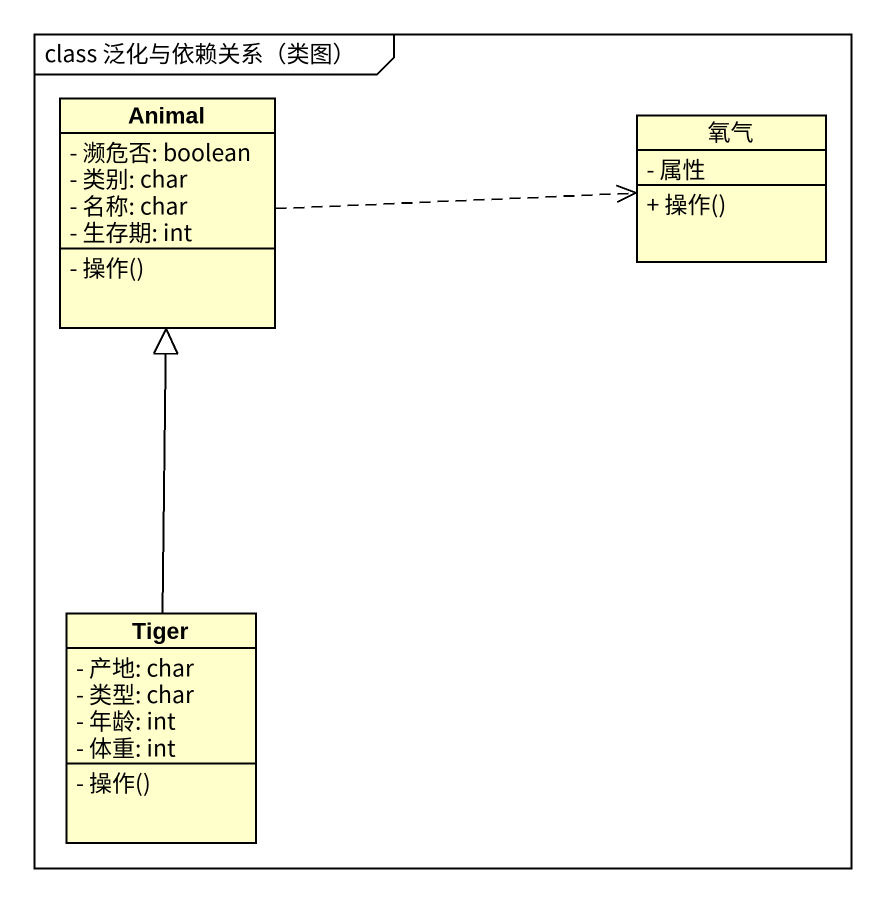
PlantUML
@startuml
mainframe class 泛化与依赖关系（类图）
hide circle
hide empty members
skinparam classAttributeIconSize 0
class Animal {
  - 濒危否: boolean
  - 类别: char
  - 名称: char
  - 生存期: int
  - 操作()
}
class 氧气 {
  - 属性
  + 操作()
}
class Tiger {
  - 产地: char
  - 类型: char
  - 年龄: int
  - 体重: int
  - 操作()
}
Animal .right.> 氧气
Tiger -up-|> Animal
@enduml
